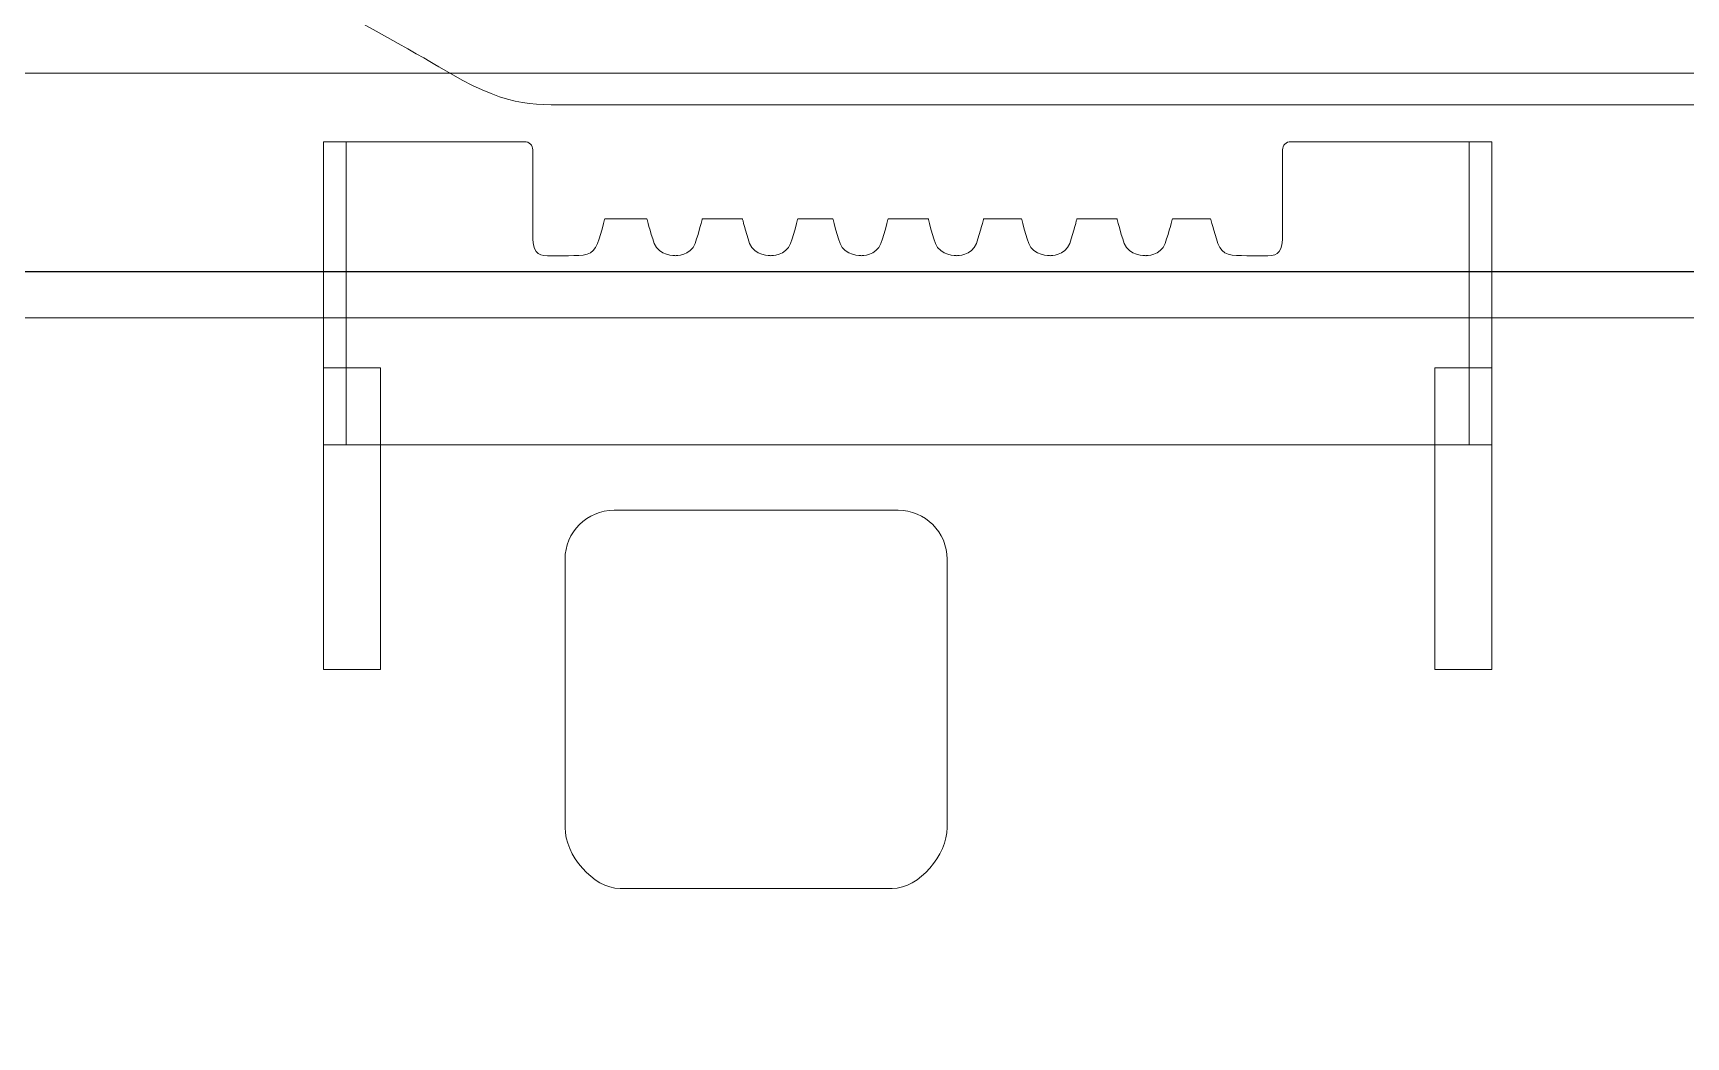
# Model space of a CAD drawing. Header units: millimetres. Extents: x -4490 to 177070, y -6118 to 72944.
# Drawn here: x 105626 to 106171, y 25755 to 26086 of the extents above; entities that cross this region are included whole.
import ezdxf

# ---------------------------------------------------------------- set-up
doc = ezdxf.new("R2010")
doc.units = ezdxf.units.MM
doc.layers.add('хендай', color=7, linetype='Continuous')

# ---------------------------------------------------------------- blocks, each defined once
blk = doc.blocks.new('A$C6EB5392D')
at = {"lineweight": 9}
for points, knots in [([(-1592.11, 624.63), (-1592.11, 624.63), (-1525.6, 626.26), (-1447.14, 643.91), (-1447.14, 643.91), (-1368.69, 661.57), (-1274.87, 695.24), (-1223.61, 730.44), (-1223.61, 730.44), (-1172.39, 765.68), (-1148.29, 787.26), (-1140.32, 793.7), (-1140.32, 793.7), (-1132.32, 800.14), (-1125.88, 800.14), (-1104.29, 800.14), (-1104.29, 800.14), (-1082.72, 800.14), (1060.09, 800.14), (1060.09, 800.14), (1060.09, 800.14), (1060.09, 800.14), (1610.39, 615.05), (1610.39, 615.05), (1610.39, 615.05), (1610.39, 615.05), (1610.39, 546.97), (1610.39, 546.97), (1610.39, 546.97), (1610.39, 546.97), (-1592.9, 546.97), (-1592.9, 546.97), (-1592.9, 546.97), (-1592.9, 546.97), (-1592.11, 624.63), (-1592.11, 624.63)], [0, 0, 0, 0, 0.111111, 0.111111, 0.111111, 0.111111, 0.222222, 0.222222, 0.222222, 0.222222, 0.333333, 0.333333, 0.333333, 0.333333, 0.444444, 0.444444, 0.444444, 0.444444, 0.555556, 0.555556, 0.555556, 0.555556, 0.666667, 0.666667, 0.666667, 0.666667, 0.777778, 0.777778, 0.777778, 0.777778, 0.888889, 0.888889, 0.888889, 0.888889, 1, 1, 1, 1]), ([(-1592.11, 624.63), (-1592.11, 624.63), (-1525.6, 626.26), (-1447.14, 643.91), (-1447.14, 643.91), (-1368.69, 661.57), (-1274.87, 695.24), (-1223.61, 730.44), (-1223.61, 730.44), (-1172.39, 765.68), (-1148.29, 787.26), (-1140.32, 793.7), (-1140.32, 793.7), (-1132.32, 800.14), (-1125.88, 800.14), (-1104.29, 800.14), (-1104.29, 800.14), (-1082.72, 800.14), (1060.09, 800.14), (1060.09, 800.14), (1060.09, 800.14), (1060.09, 800.14), (1610.39, 615.05), (1610.39, 615.05), (1610.39, 615.05), (1610.39, 615.05), (1610.39, 546.97), (1610.39, 546.97), (1610.39, 546.97), (1610.39, 546.97), (-1592.9, 546.97), (-1592.9, 546.97), (-1592.9, 546.97), (-1592.9, 546.97), (-1592.11, 624.63), (-1592.11, 624.63)], [0, 0, 0, 0, 0.111111, 0.111111, 0.111111, 0.111111, 0.222222, 0.222222, 0.222222, 0.222222, 0.333333, 0.333333, 0.333333, 0.333333, 0.444444, 0.444444, 0.444444, 0.444444, 0.555556, 0.555556, 0.555556, 0.555556, 0.666667, 0.666667, 0.666667, 0.666667, 0.777778, 0.777778, 0.777778, 0.777778, 0.888889, 0.888889, 0.888889, 0.888889, 1, 1, 1, 1]), ([(-1595.2, 596.09), (-1595.2, 596.09), (-902.33, 596.09), (-888.72, 596.09), (-888.72, 596.09), (-875.11, 596.09), (-868.66, 595.31), (-848.65, 607.3), (-848.65, 607.3), (-828.7, 619.3), (-552.42, 770.39), (-547.61, 775.22), (-547.61, 775.22), (-542.74, 780.09), (-517.8, 786.53), (-517.8, 786.53), (-517.8, 786.53), (-517.8, 786.53), (534.87, 786.53), (534.87, 786.53), (534.87, 786.53), (534.87, 786.53), (559.81, 780.09), (564.68, 775.22), (564.68, 775.22), (569.49, 770.39), (845.77, 619.3), (865.72, 607.3), (865.72, 607.3), (885.74, 595.31), (892.18, 596.09), (905.79, 596.09), (905.79, 596.09), (919.41, 596.09), (1612.27, 596.09), (1612.27, 596.09)], [0, 0, 0, 0, 0.111111, 0.111111, 0.111111, 0.111111, 0.222222, 0.222222, 0.222222, 0.222222, 0.333333, 0.333333, 0.333333, 0.333333, 0.444444, 0.444444, 0.444444, 0.444444, 0.555556, 0.555556, 0.555556, 0.555556, 0.666667, 0.666667, 0.666667, 0.666667, 0.777778, 0.777778, 0.777778, 0.777778, 0.888889, 0.888889, 0.888889, 0.888889, 1, 1, 1, 1]), ([(-1595.2, 596.09), (-1595.2, 596.09), (-902.33, 596.09), (-888.72, 596.09), (-888.72, 596.09), (-875.11, 596.09), (-868.66, 595.31), (-848.65, 607.3), (-848.65, 607.3), (-828.7, 619.3), (-552.42, 770.39), (-547.61, 775.22), (-547.61, 775.22), (-542.74, 780.09), (-517.8, 786.53), (-517.8, 786.53), (-517.8, 786.53), (-517.8, 786.53), (534.87, 786.53), (534.87, 786.53), (534.87, 786.53), (534.87, 786.53), (559.81, 780.09), (564.68, 775.22), (564.68, 775.22), (569.49, 770.39), (845.77, 619.3), (865.72, 607.3), (865.72, 607.3), (885.74, 595.31), (892.18, 596.09), (905.79, 596.09), (905.79, 596.09), (919.41, 596.09), (1612.27, 596.09), (1612.27, 596.09)], [0, 0, 0, 0, 0.111111, 0.111111, 0.111111, 0.111111, 0.222222, 0.222222, 0.222222, 0.222222, 0.333333, 0.333333, 0.333333, 0.333333, 0.444444, 0.444444, 0.444444, 0.444444, 0.555556, 0.555556, 0.555556, 0.555556, 0.666667, 0.666667, 0.666667, 0.666667, 0.777778, 0.777778, 0.777778, 0.777778, 0.888889, 0.888889, 0.888889, 0.888889, 1, 1, 1, 1]), ([(-1601.54, 547.07), (-1601.54, 547.07), (-1601.54, 605.42), (-1601.54, 605.42), (-1601.54, 605.42), (-1601.54, 605.42), (-705.46, 605.42), (-705.46, 605.42), (-705.46, 605.42), (-705.46, 605.42), (-714.05, 578.96), (-657.22, 578.96), (-657.22, 578.96), (-600.45, 578.96), (-497.74, 578.96), (-465.06, 578.96), (-465.06, 578.96), (-432.39, 578.96), (-428.08, 605.42), (-428.08, 605.42), (-428.08, 605.42), (-428.08, 605.42), (438.67, 605.42), (438.67, 605.42), (438.67, 605.42), (438.67, 605.42), (442.91, 578.96), (475.65, 578.96), (475.65, 578.96), (508.33, 578.96), (610.97, 578.96), (667.81, 578.96), (667.81, 578.96), (724.64, 578.96), (716.04, 605.42), (716.04, 605.42), (716.04, 605.42), (716.04, 605.42), (1608.73, 605.42), (1608.73, 605.42), (1608.73, 605.42), (1608.73, 605.42), (1608.73, 547.07), (1608.73, 547.07), (1608.73, 547.07), (1608.73, 547.07), (-1601.54, 547.07), (-1601.54, 547.07)], [0, 0, 0, 0, 0.083333, 0.083333, 0.083333, 0.083333, 0.166667, 0.166667, 0.166667, 0.166667, 0.25, 0.25, 0.25, 0.25, 0.333333, 0.333333, 0.333333, 0.333333, 0.416667, 0.416667, 0.416667, 0.416667, 0.5, 0.5, 0.5, 0.5, 0.583333, 0.583333, 0.583333, 0.583333, 0.666667, 0.666667, 0.666667, 0.666667, 0.75, 0.75, 0.75, 0.75, 0.833333, 0.833333, 0.833333, 0.833333, 0.916667, 0.916667, 0.916667, 0.916667, 1, 1, 1, 1]), ([(-1601.54, 547.07), (-1601.54, 547.07), (-1601.54, 605.42), (-1601.54, 605.42), (-1601.54, 605.42), (-1601.54, 605.42), (-705.46, 605.42), (-705.46, 605.42), (-705.46, 605.42), (-705.46, 605.42), (-714.05, 578.96), (-657.22, 578.96), (-657.22, 578.96), (-600.45, 578.96), (-497.74, 578.96), (-465.06, 578.96), (-465.06, 578.96), (-432.39, 578.96), (-428.08, 605.42), (-428.08, 605.42), (-428.08, 605.42), (-428.08, 605.42), (438.67, 605.42), (438.67, 605.42), (438.67, 605.42), (438.67, 605.42), (442.91, 578.96), (475.65, 578.96), (475.65, 578.96), (508.33, 578.96), (610.97, 578.96), (667.81, 578.96), (667.81, 578.96), (724.64, 578.96), (716.04, 605.42), (716.04, 605.42), (716.04, 605.42), (716.04, 605.42), (1608.73, 605.42), (1608.73, 605.42), (1608.73, 605.42), (1608.73, 605.42), (1608.73, 547.07), (1608.73, 547.07), (1608.73, 547.07), (1608.73, 547.07), (-1601.54, 547.07), (-1601.54, 547.07)], [0, 0, 0, 0, 0.083333, 0.083333, 0.083333, 0.083333, 0.166667, 0.166667, 0.166667, 0.166667, 0.25, 0.25, 0.25, 0.25, 0.333333, 0.333333, 0.333333, 0.333333, 0.416667, 0.416667, 0.416667, 0.416667, 0.5, 0.5, 0.5, 0.5, 0.583333, 0.583333, 0.583333, 0.583333, 0.666667, 0.666667, 0.666667, 0.666667, 0.75, 0.75, 0.75, 0.75, 0.833333, 0.833333, 0.833333, 0.833333, 0.916667, 0.916667, 0.916667, 0.916667, 1, 1, 1, 1]), ([(-1158.45, 585.26), (-1158.45, 585.26), (-1151.8, 585.26), (-1151.8, 585.26), (-1151.8, 585.26), (-1151.8, 585.26), (-1151.8, 496.1), (-1151.8, 496.1), (-1151.8, 496.1), (-1151.8, 496.1), (-1158.45, 496.1), (-1158.45, 496.1), (-1158.45, 496.1), (-1158.45, 496.1), (-1158.45, 585.26), (-1158.45, 585.26)], [0, 0, 0, 0, 0.25, 0.25, 0.25, 0.25, 0.5, 0.5, 0.5, 0.5, 0.75, 0.75, 0.75, 0.75, 1, 1, 1, 1]), ([(-1158.45, 585.26), (-1158.45, 585.26), (-1151.8, 585.26), (-1151.8, 585.26), (-1151.8, 585.26), (-1151.8, 585.26), (-1151.8, 496.1), (-1151.8, 496.1), (-1151.8, 496.1), (-1151.8, 496.1), (-1158.45, 496.1), (-1158.45, 496.1), (-1158.45, 496.1), (-1158.45, 496.1), (-1158.45, 585.26), (-1158.45, 585.26)], [0, 0, 0, 0, 0.25, 0.25, 0.25, 0.25, 0.5, 0.5, 0.5, 0.5, 0.75, 0.75, 0.75, 0.75, 1, 1, 1, 1]), ([(-1096.91, 582.84), (-1096.91, 582.84), (-1096.91, 558.12), (-1096.91, 558.12), (-1096.91, 558.12), (-1096.91, 552.98), (-1095.75, 551.73), (-1092.56, 551.73), (-1092.56, 551.73), (-1092.56, 551.73), (-1086.43, 551.73), (-1086.43, 551.73), (-1086.43, 551.73), (-1081.93, 551.73), (-1079.15, 551.73), (-1077.89, 555.34), (-1077.89, 555.34), (-1076.65, 558.96), (-1075.75, 562.57), (-1075.75, 562.57), (-1075.75, 562.57), (-1075.75, 562.57), (-1064.49, 562.57), (-1064.49, 562.57), (-1064.49, 562.57), (-1064.49, 562.57), (-1063.6, 558.96), (-1062.35, 555.34), (-1062.35, 555.34), (-1061.09, 551.73), (-1056.63, 551.73), (-1056.63, 551.73), (-1056.63, 551.73), (-1056.63, 551.73), (-1051.6, 551.73), (-1050.35, 555.34), (-1050.35, 555.34), (-1049.05, 558.96), (-1048.2, 562.57), (-1048.2, 562.57), (-1048.2, 562.57), (-1048.2, 562.57), (-1036.37, 562.57), (-1036.37, 562.57), (-1036.37, 562.57), (-1036.37, 562.57), (-1035.52, 558.96), (-1034.27, 555.34), (-1034.27, 555.34), (-1032.97, 551.73), (-1028.56, 551.73), (-1028.56, 551.73), (-1028.56, 551.73), (-1028.56, 551.73), (-1023.54, 551.73), (-1022.22, 555.34), (-1022.22, 555.34), (-1020.97, 558.96), (-1020.13, 562.57), (-1020.13, 562.57), (-1020.13, 562.57), (-1020.13, 562.57), (-1008.92, 562.57), (-1008.92, 562.57), (-1008.92, 562.57), (-1008.92, 562.57), (-1008.08, 558.96), (-1006.82, 555.34), (-1006.82, 555.34), (-1005.52, 551.73), (-1001.06, 551.73), (-1001.06, 551.73), (-1001.06, 551.73), (-1001.06, 551.73), (-996.09, 551.73), (-994.78, 555.34), (-994.78, 555.34), (-993.52, 558.96), (-992.69, 562.57), (-992.69, 562.57), (-992.69, 562.57), (-992.69, 562.57), (-980.84, 562.57), (-980.84, 562.57), (-980.84, 562.57), (-980.84, 562.57), (-980.01, 558.96), (-978.7, 555.34), (-978.7, 555.34), (-977.44, 551.73), (-973.05, 551.73), (-973.05, 551.73), (-973.05, 551.73), (-973.05, 551.73), (-968.01, 551.73), (-966.71, 555.34), (-966.71, 555.34), (-965.45, 558.96), (-964.61, 562.57), (-964.61, 562.57), (-964.61, 562.57), (-964.61, 562.57), (-954.24, 562.57), (-954.24, 562.57), (-954.24, 562.57), (-954.24, 562.57), (-953.41, 558.96), (-952.14, 555.34), (-952.14, 555.34), (-950.84, 551.73), (-946.38, 551.73), (-946.38, 551.73), (-946.38, 551.73), (-946.38, 551.73), (-941.41, 551.73), (-940.1, 555.34), (-940.1, 555.34), (-938.84, 558.96), (-938.01, 562.57), (-938.01, 562.57), (-938.01, 562.57), (-938.01, 562.57), (-926.16, 562.57), (-926.16, 562.57), (-926.16, 562.57), (-926.16, 562.57), (-925.33, 558.96), (-924.07, 555.34), (-924.07, 555.34), (-922.76, 551.73), (-918.31, 551.73), (-918.31, 551.73), (-918.31, 551.73), (-918.31, 551.73), (-913.29, 551.73), (-912.03, 555.34), (-912.03, 555.34), (-910.77, 558.96), (-909.88, 562.57), (-909.88, 562.57), (-909.88, 562.57), (-909.88, 562.57), (-897.46, 562.57), (-897.46, 562.57), (-897.46, 562.57), (-897.46, 562.57), (-896.63, 558.96), (-895.33, 555.34), (-895.33, 555.34), (-894.06, 551.73), (-891.29, 551.73), (-886.83, 551.73), (-886.83, 551.73), (-886.83, 551.73), (-880.66, 551.73), (-880.66, 551.73), (-880.66, 551.73), (-877.47, 551.73), (-876.31, 552.98), (-876.31, 558.12), (-876.31, 558.12), (-876.31, 558.12), (-876.31, 582.84), (-876.31, 582.84), (-876.31, 582.84), (-876.31, 584.16), (-875.25, 585.26), (-873.9, 585.26), (-873.9, 585.26), (-873.9, 585.26), (-821.42, 585.26), (-821.42, 585.26), (-821.42, 585.26), (-821.42, 585.26), (-821.42, 496.1), (-821.42, 496.1), (-821.42, 496.1), (-821.42, 496.1), (-1151.8, 496.1), (-1151.8, 496.1), (-1151.8, 496.1), (-1151.8, 496.1), (-1151.8, 585.26), (-1151.8, 585.26), (-1151.8, 585.26), (-1151.8, 585.26), (-1099.32, 585.26), (-1099.32, 585.26), (-1099.32, 585.26), (-1098.01, 585.26), (-1096.91, 584.16), (-1096.91, 582.84)], [0, 0, 0, 0, 0.020833, 0.020833, 0.020833, 0.020833, 0.041667, 0.041667, 0.041667, 0.041667, 0.0625, 0.0625, 0.0625, 0.0625, 0.083333, 0.083333, 0.083333, 0.083333, 0.104167, 0.104167, 0.104167, 0.104167, 0.125, 0.125, 0.125, 0.125, 0.145833, 0.145833, 0.145833, 0.145833, 0.166667, 0.166667, 0.166667, 0.166667, 0.1875, 0.1875, 0.1875, 0.1875, 0.208333, 0.208333, 0.208333, 0.208333, 0.229167, 0.229167, 0.229167, 0.229167, 0.25, 0.25, 0.25, 0.25, 0.270833, 0.270833, 0.270833, 0.270833, 0.291667, 0.291667, 0.291667, 0.291667, 0.3125, 0.3125, 0.3125, 0.3125, 0.333333, 0.333333, 0.333333, 0.333333, 0.354167, 0.354167, 0.354167, 0.354167, 0.375, 0.375, 0.375, 0.375, 0.395833, 0.395833, 0.395833, 0.395833, 0.416667, 0.416667, 0.416667, 0.416667, 0.4375, 0.4375, 0.4375, 0.4375, 0.458333, 0.458333, 0.458333, 0.458333, 0.479167, 0.479167, 0.479167, 0.479167, 0.5, 0.5, 0.5, 0.5, 0.520833, 0.520833, 0.520833, 0.520833, 0.541667, 0.541667, 0.541667, 0.541667, 0.5625, 0.5625, 0.5625, 0.5625, 0.583333, 0.583333, 0.583333, 0.583333, 0.604167, 0.604167, 0.604167, 0.604167, 0.625, 0.625, 0.625, 0.625, 0.645833, 0.645833, 0.645833, 0.645833, 0.666667, 0.666667, 0.666667, 0.666667, 0.6875, 0.6875, 0.6875, 0.6875, 0.708333, 0.708333, 0.708333, 0.708333, 0.729167, 0.729167, 0.729167, 0.729167, 0.75, 0.75, 0.75, 0.75, 0.770833, 0.770833, 0.770833, 0.770833, 0.791667, 0.791667, 0.791667, 0.791667, 0.8125, 0.8125, 0.8125, 0.8125, 0.833333, 0.833333, 0.833333, 0.833333, 0.854167, 0.854167, 0.854167, 0.854167, 0.875, 0.875, 0.875, 0.875, 0.895833, 0.895833, 0.895833, 0.895833, 0.916667, 0.916667, 0.916667, 0.916667, 0.9375, 0.9375, 0.9375, 0.9375, 0.958333, 0.958333, 0.958333, 0.958333, 0.979167, 0.979167, 0.979167, 0.979167, 1, 1, 1, 1]), ([(-1096.91, 582.84), (-1096.91, 582.84), (-1096.91, 558.12), (-1096.91, 558.12), (-1096.91, 558.12), (-1096.91, 552.98), (-1095.75, 551.73), (-1092.56, 551.73), (-1092.56, 551.73), (-1092.56, 551.73), (-1086.43, 551.73), (-1086.43, 551.73), (-1086.43, 551.73), (-1081.93, 551.73), (-1079.15, 551.73), (-1077.89, 555.34), (-1077.89, 555.34), (-1076.65, 558.96), (-1075.75, 562.57), (-1075.75, 562.57), (-1075.75, 562.57), (-1075.75, 562.57), (-1064.49, 562.57), (-1064.49, 562.57), (-1064.49, 562.57), (-1064.49, 562.57), (-1063.6, 558.96), (-1062.35, 555.34), (-1062.35, 555.34), (-1061.09, 551.73), (-1056.63, 551.73), (-1056.63, 551.73), (-1056.63, 551.73), (-1056.63, 551.73), (-1051.6, 551.73), (-1050.35, 555.34), (-1050.35, 555.34), (-1049.05, 558.96), (-1048.2, 562.57), (-1048.2, 562.57), (-1048.2, 562.57), (-1048.2, 562.57), (-1036.37, 562.57), (-1036.37, 562.57), (-1036.37, 562.57), (-1036.37, 562.57), (-1035.52, 558.96), (-1034.27, 555.34), (-1034.27, 555.34), (-1032.97, 551.73), (-1028.56, 551.73), (-1028.56, 551.73), (-1028.56, 551.73), (-1028.56, 551.73), (-1023.54, 551.73), (-1022.22, 555.34), (-1022.22, 555.34), (-1020.97, 558.96), (-1020.13, 562.57), (-1020.13, 562.57), (-1020.13, 562.57), (-1020.13, 562.57), (-1008.92, 562.57), (-1008.92, 562.57), (-1008.92, 562.57), (-1008.92, 562.57), (-1008.08, 558.96), (-1006.82, 555.34), (-1006.82, 555.34), (-1005.52, 551.73), (-1001.06, 551.73), (-1001.06, 551.73), (-1001.06, 551.73), (-1001.06, 551.73), (-996.09, 551.73), (-994.78, 555.34), (-994.78, 555.34), (-993.52, 558.96), (-992.69, 562.57), (-992.69, 562.57), (-992.69, 562.57), (-992.69, 562.57), (-980.84, 562.57), (-980.84, 562.57), (-980.84, 562.57), (-980.84, 562.57), (-980.01, 558.96), (-978.7, 555.34), (-978.7, 555.34), (-977.44, 551.73), (-973.05, 551.73), (-973.05, 551.73), (-973.05, 551.73), (-973.05, 551.73), (-968.01, 551.73), (-966.71, 555.34), (-966.71, 555.34), (-965.45, 558.96), (-964.61, 562.57), (-964.61, 562.57), (-964.61, 562.57), (-964.61, 562.57), (-954.24, 562.57), (-954.24, 562.57), (-954.24, 562.57), (-954.24, 562.57), (-953.41, 558.96), (-952.14, 555.34), (-952.14, 555.34), (-950.84, 551.73), (-946.38, 551.73), (-946.38, 551.73), (-946.38, 551.73), (-946.38, 551.73), (-941.41, 551.73), (-940.1, 555.34), (-940.1, 555.34), (-938.84, 558.96), (-938.01, 562.57), (-938.01, 562.57), (-938.01, 562.57), (-938.01, 562.57), (-926.16, 562.57), (-926.16, 562.57), (-926.16, 562.57), (-926.16, 562.57), (-925.33, 558.96), (-924.07, 555.34), (-924.07, 555.34), (-922.76, 551.73), (-918.31, 551.73), (-918.31, 551.73), (-918.31, 551.73), (-918.31, 551.73), (-913.29, 551.73), (-912.03, 555.34), (-912.03, 555.34), (-910.77, 558.96), (-909.88, 562.57), (-909.88, 562.57), (-909.88, 562.57), (-909.88, 562.57), (-897.46, 562.57), (-897.46, 562.57), (-897.46, 562.57), (-897.46, 562.57), (-896.63, 558.96), (-895.33, 555.34), (-895.33, 555.34), (-894.06, 551.73), (-891.29, 551.73), (-886.83, 551.73), (-886.83, 551.73), (-886.83, 551.73), (-880.66, 551.73), (-880.66, 551.73), (-880.66, 551.73), (-877.47, 551.73), (-876.31, 552.98), (-876.31, 558.12), (-876.31, 558.12), (-876.31, 558.12), (-876.31, 582.84), (-876.31, 582.84), (-876.31, 582.84), (-876.31, 584.16), (-875.25, 585.26), (-873.9, 585.26), (-873.9, 585.26), (-873.9, 585.26), (-821.42, 585.26), (-821.42, 585.26), (-821.42, 585.26), (-821.42, 585.26), (-821.42, 496.1), (-821.42, 496.1), (-821.42, 496.1), (-821.42, 496.1), (-1151.8, 496.1), (-1151.8, 496.1), (-1151.8, 496.1), (-1151.8, 496.1), (-1151.8, 585.26), (-1151.8, 585.26), (-1151.8, 585.26), (-1151.8, 585.26), (-1099.32, 585.26), (-1099.32, 585.26), (-1099.32, 585.26), (-1098.01, 585.26), (-1096.91, 584.16), (-1096.91, 582.84)], [0, 0, 0, 0, 0.020833, 0.020833, 0.020833, 0.020833, 0.041667, 0.041667, 0.041667, 0.041667, 0.0625, 0.0625, 0.0625, 0.0625, 0.083333, 0.083333, 0.083333, 0.083333, 0.104167, 0.104167, 0.104167, 0.104167, 0.125, 0.125, 0.125, 0.125, 0.145833, 0.145833, 0.145833, 0.145833, 0.166667, 0.166667, 0.166667, 0.166667, 0.1875, 0.1875, 0.1875, 0.1875, 0.208333, 0.208333, 0.208333, 0.208333, 0.229167, 0.229167, 0.229167, 0.229167, 0.25, 0.25, 0.25, 0.25, 0.270833, 0.270833, 0.270833, 0.270833, 0.291667, 0.291667, 0.291667, 0.291667, 0.3125, 0.3125, 0.3125, 0.3125, 0.333333, 0.333333, 0.333333, 0.333333, 0.354167, 0.354167, 0.354167, 0.354167, 0.375, 0.375, 0.375, 0.375, 0.395833, 0.395833, 0.395833, 0.395833, 0.416667, 0.416667, 0.416667, 0.416667, 0.4375, 0.4375, 0.4375, 0.4375, 0.458333, 0.458333, 0.458333, 0.458333, 0.479167, 0.479167, 0.479167, 0.479167, 0.5, 0.5, 0.5, 0.5, 0.520833, 0.520833, 0.520833, 0.520833, 0.541667, 0.541667, 0.541667, 0.541667, 0.5625, 0.5625, 0.5625, 0.5625, 0.583333, 0.583333, 0.583333, 0.583333, 0.604167, 0.604167, 0.604167, 0.604167, 0.625, 0.625, 0.625, 0.625, 0.645833, 0.645833, 0.645833, 0.645833, 0.666667, 0.666667, 0.666667, 0.666667, 0.6875, 0.6875, 0.6875, 0.6875, 0.708333, 0.708333, 0.708333, 0.708333, 0.729167, 0.729167, 0.729167, 0.729167, 0.75, 0.75, 0.75, 0.75, 0.770833, 0.770833, 0.770833, 0.770833, 0.791667, 0.791667, 0.791667, 0.791667, 0.8125, 0.8125, 0.8125, 0.8125, 0.833333, 0.833333, 0.833333, 0.833333, 0.854167, 0.854167, 0.854167, 0.854167, 0.875, 0.875, 0.875, 0.875, 0.895833, 0.895833, 0.895833, 0.895833, 0.916667, 0.916667, 0.916667, 0.916667, 0.9375, 0.9375, 0.9375, 0.9375, 0.958333, 0.958333, 0.958333, 0.958333, 0.979167, 0.979167, 0.979167, 0.979167, 1, 1, 1, 1]), ([(-821.42, 585.26), (-821.42, 585.26), (-814.77, 585.26), (-814.77, 585.26), (-814.77, 585.26), (-814.77, 585.26), (-814.77, 496.1), (-814.77, 496.1), (-814.77, 496.1), (-814.77, 496.1), (-821.42, 496.1), (-821.42, 496.1), (-821.42, 496.1), (-821.42, 496.1), (-821.42, 585.26), (-821.42, 585.26)], [0, 0, 0, 0, 0.25, 0.25, 0.25, 0.25, 0.5, 0.5, 0.5, 0.5, 0.75, 0.75, 0.75, 0.75, 1, 1, 1, 1]), ([(-821.42, 585.26), (-821.42, 585.26), (-814.77, 585.26), (-814.77, 585.26), (-814.77, 585.26), (-814.77, 585.26), (-814.77, 496.1), (-814.77, 496.1), (-814.77, 496.1), (-814.77, 496.1), (-821.42, 496.1), (-821.42, 496.1), (-821.42, 496.1), (-821.42, 496.1), (-821.42, 585.26), (-821.42, 585.26)], [0, 0, 0, 0, 0.25, 0.25, 0.25, 0.25, 0.5, 0.5, 0.5, 0.5, 0.75, 0.75, 0.75, 0.75, 1, 1, 1, 1]), ([(-1601.54, 547.07), (-1601.54, 547.07), (1608.67, 547.07), (1608.67, 547.07), (1608.67, 547.07), (1608.67, 547.07), (1608.67, 533.46), (1608.67, 533.46), (1608.67, 533.46), (1608.67, 533.46), (-1601.54, 533.46), (-1601.54, 533.46), (-1601.54, 533.46), (-1601.54, 533.46), (-1601.54, 547.07), (-1601.54, 547.07)], [0, 0, 0, 0, 0.25, 0.25, 0.25, 0.25, 0.5, 0.5, 0.5, 0.5, 0.75, 0.75, 0.75, 0.75, 1, 1, 1, 1]), ([(-1601.54, 547.07), (-1601.54, 547.07), (1608.67, 547.07), (1608.67, 547.07), (1608.67, 547.07), (1608.67, 547.07), (1608.67, 533.46), (1608.67, 533.46), (1608.67, 533.46), (1608.67, 533.46), (-1601.54, 533.46), (-1601.54, 533.46), (-1601.54, 533.46), (-1601.54, 533.46), (-1601.54, 547.07), (-1601.54, 547.07)], [0, 0, 0, 0, 0.25, 0.25, 0.25, 0.25, 0.5, 0.5, 0.5, 0.5, 0.75, 0.75, 0.75, 0.75, 1, 1, 1, 1]), ([(-1601.54, 533.46), (-1601.54, 533.46), (1608.67, 533.46), (1608.67, 533.46), (1608.67, 533.46), (1608.67, 533.46), (1608.67, 279.38), (1608.67, 279.38), (1608.67, 279.38), (1608.67, 279.38), (-1601.54, 279.38), (-1601.54, 279.38), (-1601.54, 279.38), (-1601.54, 279.38), (-1601.54, 533.46), (-1601.54, 533.46)], [0, 0, 0, 0, 0.25, 0.25, 0.25, 0.25, 0.5, 0.5, 0.5, 0.5, 0.75, 0.75, 0.75, 0.75, 1, 1, 1, 1]), ([(-1158.45, 518.73), (-1158.45, 518.73), (-1141.69, 518.73), (-1141.69, 518.73), (-1141.69, 518.73), (-1141.69, 518.73), (-1141.69, 430.01), (-1141.69, 430.01), (-1141.69, 430.01), (-1141.69, 430.01), (-1158.45, 430.01), (-1158.45, 430.01), (-1158.45, 430.01), (-1158.45, 430.01), (-1158.45, 518.73), (-1158.45, 518.73)], [0, 0, 0, 0, 0.25, 0.25, 0.25, 0.25, 0.5, 0.5, 0.5, 0.5, 0.75, 0.75, 0.75, 0.75, 1, 1, 1, 1]), ([(-1158.45, 518.73), (-1158.45, 518.73), (-1141.69, 518.73), (-1141.69, 518.73), (-1141.69, 518.73), (-1141.69, 518.73), (-1141.69, 430.01), (-1141.69, 430.01), (-1141.69, 430.01), (-1141.69, 430.01), (-1158.45, 430.01), (-1158.45, 430.01), (-1158.45, 430.01), (-1158.45, 430.01), (-1158.45, 518.73), (-1158.45, 518.73)], [0, 0, 0, 0, 0.25, 0.25, 0.25, 0.25, 0.5, 0.5, 0.5, 0.5, 0.75, 0.75, 0.75, 0.75, 1, 1, 1, 1]), ([(-831.53, 518.73), (-831.53, 518.73), (-814.77, 518.73), (-814.77, 518.73), (-814.77, 518.73), (-814.77, 518.73), (-814.77, 430.01), (-814.77, 430.01), (-814.77, 430.01), (-814.77, 430.01), (-831.53, 430.01), (-831.53, 430.01), (-831.53, 430.01), (-831.53, 430.01), (-831.53, 518.73), (-831.53, 518.73)], [0, 0, 0, 0, 0.25, 0.25, 0.25, 0.25, 0.5, 0.5, 0.5, 0.5, 0.75, 0.75, 0.75, 0.75, 1, 1, 1, 1]), ([(-831.53, 518.73), (-831.53, 518.73), (-814.77, 518.73), (-814.77, 518.73), (-814.77, 518.73), (-814.77, 518.73), (-814.77, 430.01), (-814.77, 430.01), (-814.77, 430.01), (-814.77, 430.01), (-831.53, 430.01), (-831.53, 430.01), (-831.53, 430.01), (-831.53, 430.01), (-831.53, 518.73), (-831.53, 518.73)], [0, 0, 0, 0, 0.25, 0.25, 0.25, 0.25, 0.5, 0.5, 0.5, 0.5, 0.75, 0.75, 0.75, 0.75, 1, 1, 1, 1]), ([(-998.24, 462.43), (-998.24, 470.39), (-991.74, 476.89), (-983.78, 476.89), (-983.78, 476.89), (-983.78, 476.89), (-900.24, 476.89), (-900.24, 476.89), (-900.24, 476.89), (-892.28, 476.89), (-885.8, 470.39), (-885.8, 462.43), (-885.8, 462.43), (-885.8, 462.43), (-885.8, 383.55), (-885.8, 383.55), (-885.8, 383.55), (-885.8, 375.54), (-893.96, 365.65), (-901.98, 365.65), (-901.98, 365.65), (-901.98, 365.65), (-982.06, 365.65), (-982.06, 365.65), (-982.06, 365.65), (-990.06, 365.65), (-998.24, 375.54), (-998.24, 383.55), (-998.24, 383.55), (-998.24, 383.55), (-998.24, 462.43), (-998.24, 462.43)], [0, 0, 0, 0, 0.125, 0.125, 0.125, 0.125, 0.25, 0.25, 0.25, 0.25, 0.375, 0.375, 0.375, 0.375, 0.5, 0.5, 0.5, 0.5, 0.625, 0.625, 0.625, 0.625, 0.75, 0.75, 0.75, 0.75, 0.875, 0.875, 0.875, 0.875, 1, 1, 1, 1]), ([(-998.24, 462.43), (-998.24, 470.39), (-991.74, 476.89), (-983.78, 476.89), (-983.78, 476.89), (-983.78, 476.89), (-900.24, 476.89), (-900.24, 476.89), (-900.24, 476.89), (-892.28, 476.89), (-885.8, 470.39), (-885.8, 462.43), (-885.8, 462.43), (-885.8, 462.43), (-885.8, 383.55), (-885.8, 383.55), (-885.8, 383.55), (-885.8, 375.54), (-893.96, 365.65), (-901.98, 365.65), (-901.98, 365.65), (-901.98, 365.65), (-982.06, 365.65), (-982.06, 365.65), (-982.06, 365.65), (-990.06, 365.65), (-998.24, 375.54), (-998.24, 383.55), (-998.24, 383.55), (-998.24, 383.55), (-998.24, 462.43), (-998.24, 462.43)], [0, 0, 0, 0, 0.125, 0.125, 0.125, 0.125, 0.25, 0.25, 0.25, 0.25, 0.375, 0.375, 0.375, 0.375, 0.5, 0.5, 0.5, 0.5, 0.625, 0.625, 0.625, 0.625, 0.75, 0.75, 0.75, 0.75, 0.875, 0.875, 0.875, 0.875, 1, 1, 1, 1])]:
    blk.add_open_spline(points, degree=3, knots=knots, dxfattribs=at)

msp = doc.modelspace()

# ---------------------------------------------------------------- block references
at = {"layer": 'хендай', "xscale": -1.12, "yscale": 1.12, "zscale": 1.12}
msp.add_blockref('A$C6EB5392D', (104809.483, 25394.641), dxfattribs=at)

doc.saveas('drawing.dxf')
